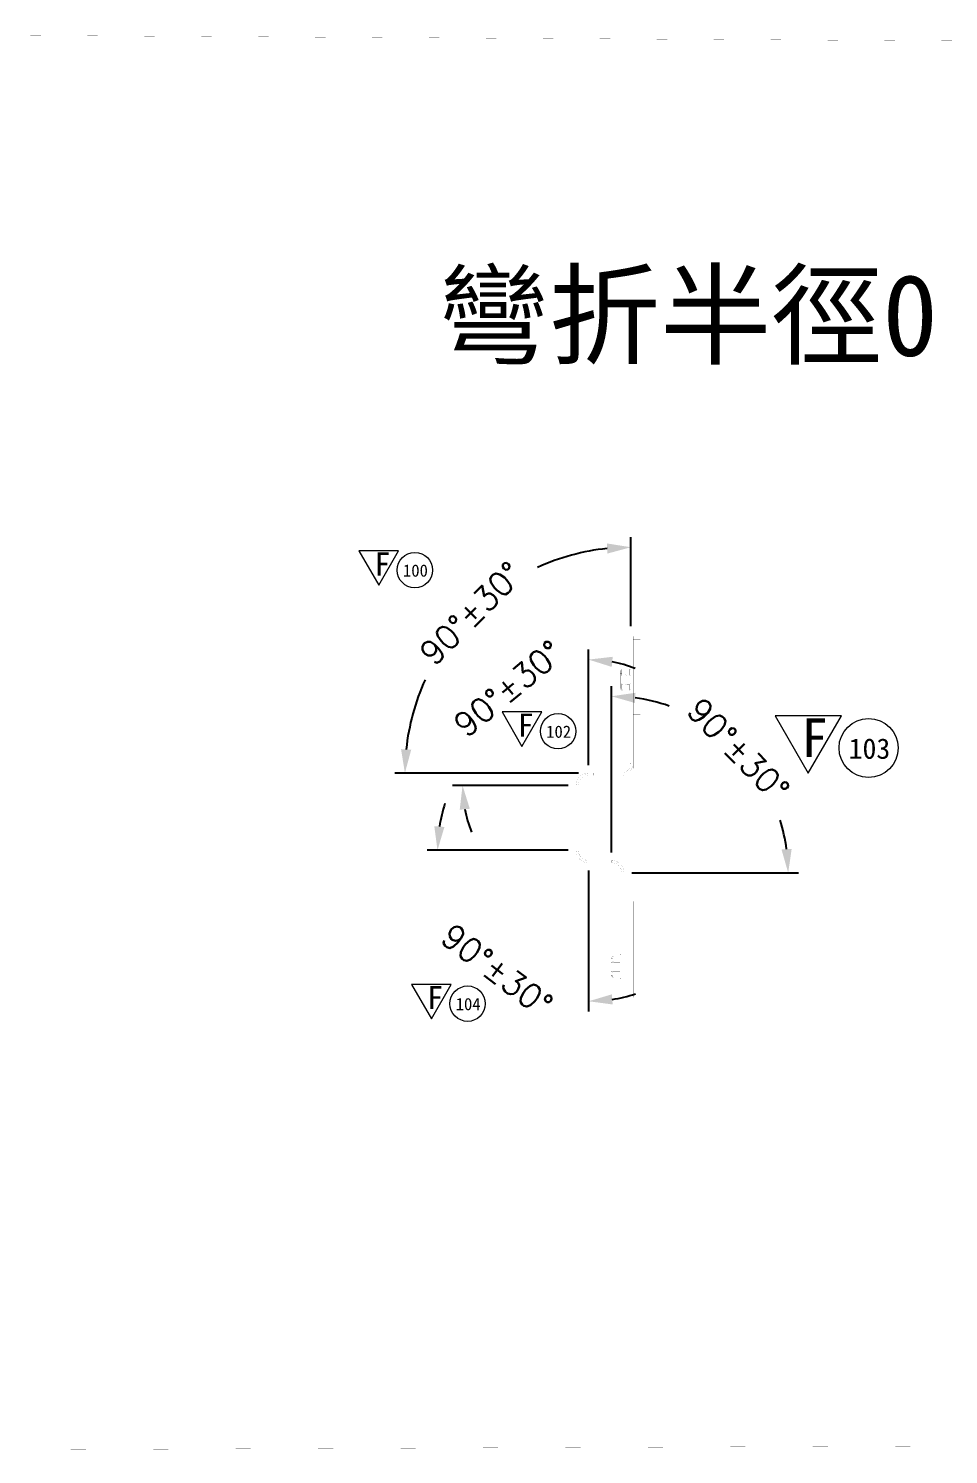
# Model space of a CAD drawing. Header units: millimetres. Extents: x 0 to 379, y 0 to 268.
# Drawn here: x 215.5 to 260.6, y 71.2 to 141.2 of the extents above; entities that cross this region are included whole.
import ezdxf

# ---------------------------------------------------------------- set-up
doc = ezdxf.new("R2010")
doc.units = ezdxf.units.MM
doc.header["$LTSCALE"] = 7.7
doc.header["$PDMODE"] = 3
doc.header["$PDSIZE"] = 8
doc.layers.get('0').update_dxf_attribs({"linetype": 'CONTINUOUS'})
doc.layers.get('Defpoints').update_dxf_attribs({"linetype": 'CONTINUOUS'})
doc.layers.add('備註', color=1, linetype='CONTINUOUS', lineweight=20)
doc.styles.get("Standard").update_dxf_attribs({"font": 'simplex.shx'})
doc.dimstyles.get("Standard").update_dxf_attribs({"dimtxt": 1.166667, "dimasz": 1.166667, "dimexe": 0.5, "dimexo": 0.5, "dimtad": 1, "dimtxsty": 'Standard', "dimcen": 0.09, "dimazin": 2, "dimtp": 0.0001, "dimtm": 0.0001, "dimtfac": 1, "dimtdec": 4, "dimtofl": 0, "dimtmove": 0, "dimatfit": 3, "dimfxl": 1, "dimtolj": 1, "dimarcsym": 0})

# ---------------------------------------------------------------- blocks, each defined once
blk = doc.blocks.new('_FILLED')
at = {"color": 0, "linetype": 'ByBlock'}
blk.add_solid([(0, 0), (-1, 0.214), (-1, -0.214)], dxfattribs=at)
blk = doc.blocks.new('*D6')
at = {"layer": 'Defpoints', "color": 0}
for p in [(245.055, 111.355), (234.331, 107.474), (245.055, 105.143), (242.979, 104.643), (244.555, 104.643)]:
    blk.add_point(p, dxfattribs=at)
at = {"layer": '備註', "color": 0, "lineweight": -2}
for p, q in [((245.055, 111.855), (245.055, 116.234)), ((242.479, 104.643), (233.463, 104.643))]:
    blk.add_line(p, q, dxfattribs=at)
for start, end in [(96.02963, 114.39765), (155.60235, 173.97037)]:
    blk.add_arc((245.055, 104.643), 11.091, start, end, dxfattribs=at)
at = {"layer": '備註', "color": 0, "lineweight": -2, "xscale": 1.1666666667, "yscale": 1.1666666667, "zscale": 1.1666666667}
for p, rotation in [((245.055, 115.734), 3.01481450549998), ((233.963, 104.643), 266.9851854945)]:
    blk.add_blockref('_FILLED', p, dxfattribs=dict(at, rotation=rotation))
at = {"layer": '備註', "color": 0, "insert": (237.212, 112.486), "char_height": 1.16667, "attachment_point": 5, "rotation": 45}
blk.add_mtext('{\\A1;90%%d%%P30%%D}', dxfattribs=at)
blk = doc.blocks.new('*D7')
at = {"layer": 'Defpoints', "color": 0}
for p in [(248.44, 107.254), (244.104, 100.243), (244.104, 99.743), (244.604, 99.743)]:
    blk.add_point(p, dxfattribs=at)
at = {"layer": '備註', "color": 0, "lineweight": -2}
for p, q in [((244.104, 100.743), (244.103, 108.916)), ((245.104, 99.743), (253.277, 99.743))]:
    blk.add_line(p, q, dxfattribs=at)
for start, end in [(70.89827, 82.28725), (7.71275, 17.41196)]:
    blk.add_arc((244.104, 99.743), 8.673, start, end, dxfattribs=at)
at = {"layer": '備註', "color": 0, "lineweight": -2, "xscale": 1.1666666667, "yscale": 1.1666666667, "zscale": 1.1666666667}
for p, rotation in [((244.103, 108.416), 176.143793877215), ((252.777, 99.743), 273.8562061227866)]:
    blk.add_blockref('_FILLED', p, dxfattribs=dict(at, rotation=rotation))
at = {"layer": '備註', "color": 0, "insert": (250.326, 105.784), "char_height": 1.16667, "attachment_point": 5, "rotation": 314.15511}
blk.add_mtext('{\\A1;90%%d%%P30%%D}', dxfattribs=at)
blk = doc.blocks.new('*D9')
at = {"layer": 'Defpoints', "color": 0}
for p in [(237.621, 107.124), (242.979, 104.531), (242.479, 104.031), (242.979, 104.031)]:
    blk.add_point(p, dxfattribs=at)
at = {"layer": '備註', "color": 0, "lineweight": -2}
for p, q in [((242.979, 105.031), (242.979, 110.717)), ((241.979, 104.031), (236.292, 104.031))]:
    blk.add_line(p, q, dxfattribs=at)
for start, end in [(68.35587, 79.17777), (190.82223, 201.64413)]:
    blk.add_arc((242.979, 104.031), 6.186, start, end, dxfattribs=at)
at = {"layer": '備註', "color": 0, "lineweight": -2, "xscale": 1.1666666667, "yscale": 1.1666666667, "zscale": 1.1666666667}
for p, rotation in [((242.979, 110.217), 174.5887160261067), ((236.792, 104.031), 95.41128397389488)]:
    blk.add_blockref('_FILLED', p, dxfattribs=dict(at, rotation=rotation))
at = {"layer": '備註', "color": 0, "insert": (239.034, 108.796), "char_height": 1.16667, "attachment_point": 5, "rotation": 39.61908}
blk.add_mtext('{\\A1;90%%d%%P30%%D}', dxfattribs=at)
blk = doc.blocks.new('*D10')
at = {"layer": 'Defpoints', "color": 0}
for p in [(242.479, 100.855), (242.979, 100.855), (242.979, 100.355), (236.557, 97.147)]:
    blk.add_point(p, dxfattribs=at)
at = {"layer": '備註', "color": 0, "lineweight": -2}
for p, q in [((241.979, 100.855), (235.063, 100.855)), ((242.979, 99.855), (242.979, 92.94))]:
    blk.add_line(p, q, dxfattribs=at)
for start, end in [(161.95212, 170.97589), (279.02411, 288.04788)]:
    blk.add_arc((242.979, 100.855), 7.415, start, end, dxfattribs=at)
at = {"layer": '備註', "color": 0, "lineweight": -2, "xscale": 1.1666666667, "yscale": 1.1666666667, "zscale": 1.1666666667}
for p, rotation in [((235.563, 100.855), 265.4877790732932), ((242.979, 93.44), 184.5122209267084)]:
    blk.add_blockref('_FILLED', p, dxfattribs=dict(at, rotation=rotation))
at = {"layer": '備註', "color": 0, "insert": (238.482, 94.959), "char_height": 1.16667, "attachment_point": 5, "rotation": 322.66958}
blk.add_mtext('{\\A1;90%%d%%P30%%D}', dxfattribs=at)

msp = doc.modelspace()

# ---------------------------------------------------------------- linework, layer by layer
at = {"const_width": 0.003}
for points in [[(157.574, 141.204), (302.705, 140.354)], [(245.055, 105.143), (245.055, 111.355)], [(245.167, 111.355), (245.055, 111.355)], [(245.167, 105.143), (245.167, 111.355)], [(245.167, 110.855), (245.055, 110.855)], [(245.167, 111.205), (245.519, 111.205)], [(245.167, 110.855), (245.519, 110.855)], [(245.519, 107.505), (245.519, 111.205)], [(244.965, 109.866), (244.965, 110.031)], [(245.025, 110.031), (244.965, 110.031)], [(245.025, 109.761), (245.025, 110.031)], [(244.53, 108.821), (244.53, 109.641)], [(244.53, 109.641), (244.61, 109.641)], [(244.61, 109.551), (244.53, 109.551)], [(244.61, 109.521), (244.53, 109.521)], [(244.53, 109.461), (244.61, 109.461)], [(244.53, 109.456), (244.53, 109.453)], [(244.53, 109.453), (244.53, 109.452), (244.53, 109.451), (244.53, 109.449), (244.53, 109.448), (244.53, 109.447), (244.53, 109.445), (244.53, 109.444), (244.53, 109.443), (244.53, 109.441), (244.531, 109.44), (244.531, 109.439), (244.532, 109.438), (244.532, 109.437), (244.533, 109.435), (244.534, 109.434), (244.535, 109.433), (244.536, 109.433), (244.538, 109.432), (244.539, 109.432), (244.541, 109.431), (244.543, 109.431), (244.545, 109.431)], [(244.534, 109.671), (244.534, 109.671), (244.534, 109.672), (244.535, 109.672), (244.536, 109.673), (244.537, 109.674), (244.538, 109.674), (244.539, 109.675), (244.54, 109.675), (244.541, 109.676), (244.542, 109.677), (244.543, 109.677), (244.545, 109.678), (244.546, 109.679), (244.548, 109.68), (244.55, 109.68), (244.552, 109.681), (244.554, 109.682), (244.556, 109.682), (244.559, 109.683), (244.561, 109.683), (244.563, 109.683), (244.566, 109.684), (244.568, 109.684), (244.57, 109.684), (244.573, 109.685), (244.575, 109.685), (244.578, 109.685), (244.58, 109.685), (244.583, 109.685), (244.586, 109.685), (244.589, 109.685), (244.592, 109.685), (244.596, 109.685), (244.6, 109.685), (244.604, 109.685), (244.608, 109.685), (244.61, 109.684)], [(244.736, 109.431), (244.545, 109.431)], [(244.61, 109.711), (244.65, 109.751)], [(244.61, 109.751), (244.61, 109.747)], [(244.61, 109.751), (244.97, 109.751)], [(244.61, 109.461), (244.61, 109.711)], [(244.97, 109.651), (244.61, 109.651)], [(244.61, 109.501), (244.65, 109.461)], [(244.61, 109.45), (244.61, 109.458), (244.61, 109.461)], [(244.614, 109.431), (244.613, 109.431), (244.613, 109.431), (244.613, 109.431), (244.612, 109.431), (244.612, 109.432), (244.612, 109.432), (244.611, 109.433), (244.611, 109.433), (244.611, 109.434), (244.611, 109.435), (244.61, 109.436), (244.61, 109.437), (244.61, 109.438), (244.61, 109.44), (244.61, 109.441), (244.61, 109.443), (244.61, 109.444), (244.61, 109.446), (244.61, 109.448), (244.61, 109.45)], [(244.64, 109.431), (244.64, 109.031)], [(244.65, 109.751), (244.65, 109.431)], [(244.97, 109.461), (244.65, 109.461)], [(244.771, 109.466), (244.771, 109.471)], [(244.792, 109.471), (244.771, 109.471)], [(244.809, 109.468), (244.848, 109.454)], [(244.975, 109.451), (244.865, 109.451)], [(244.975, 109.821), (244.945, 109.791)], [(244.945, 109.761), (244.945, 109.791)], [(245.025, 109.791), (244.945, 109.791)], [(244.95, 109.851), (244.965, 109.866)], [(244.95, 109.851), (244.95, 109.796)], [(244.97, 109.451), (244.97, 109.751)], [(245.01, 109.556), (244.97, 109.556)], [(244.97, 109.506), (245.01, 109.506)], [(244.975, 109.821), (245.025, 109.821)], [(244.975, 109.451), (244.975, 109.011)], [(245.01, 109.437), (245.01, 109.711)], [(245.025, 109.401), (245.025, 109.061)], [(244.545, 109.031), (244.543, 109.031), (244.541, 109.031), (244.539, 109.03), (244.538, 109.03), (244.536, 109.029), (244.535, 109.028), (244.534, 109.027), (244.533, 109.026), (244.532, 109.025), (244.532, 109.024), (244.531, 109.023), (244.531, 109.022), (244.53, 109.02), (244.53, 109.019), (244.53, 109.018), (244.53, 109.016), (244.53, 109.015), (244.53, 109.014), (244.53, 109.012), (244.53, 109.011), (244.53, 109.01), (244.53, 109.008), (244.53, 109.007)], [(244.61, 109.001), (244.53, 109.001)], [(244.53, 108.941), (244.61, 108.941)], [(244.61, 108.911), (244.53, 108.911)], [(244.53, 108.821), (244.61, 108.821)], [(244.534, 108.791), (244.534, 108.791), (244.535, 108.79), (244.535, 108.789)], [(244.535, 108.789), (244.538, 108.787), (244.54, 108.786), (244.543, 108.784), (244.546, 108.783), (244.548, 108.781), (244.55, 108.78), (244.552, 108.779), (244.553, 108.779), (244.555, 108.778), (244.557, 108.777), (244.56, 108.776), (244.563, 108.775), (244.566, 108.774), (244.569, 108.774), (244.573, 108.773), (244.576, 108.772), (244.579, 108.772), (244.582, 108.772), (244.586, 108.771), (244.589, 108.771), (244.594, 108.771), (244.598, 108.772), (244.602, 108.772), (244.607, 108.773), (244.61, 108.773)], [(244.545, 109.031), (244.736, 109.031)], [(244.61, 108.751), (244.61, 109.009), (244.61, 109.011), (244.61, 109.013), (244.61, 109.015), (244.61, 109.017), (244.61, 109.019), (244.61, 109.021), (244.61, 109.022), (244.61, 109.023), (244.61, 109.025), (244.61, 109.026), (244.611, 109.027), (244.611, 109.028), (244.611, 109.028), (244.611, 109.029), (244.612, 109.029), (244.612, 109.03), (244.612, 109.03), (244.613, 109.031), (244.613, 109.031), (244.613, 109.031), (244.614, 109.031)], [(244.61, 108.961), (244.65, 109.001)], [(244.61, 108.811), (244.97, 108.811)], [(244.65, 108.711), (244.61, 108.751)], [(244.61, 108.715), (244.61, 108.711)], [(244.61, 108.711), (244.97, 108.711)], [(244.65, 109.031), (244.65, 108.711)], [(244.97, 109.001), (244.65, 109.001)], [(244.771, 108.996), (244.771, 108.991)], [(244.792, 108.991), (244.771, 108.991)], [(244.848, 109.008), (244.809, 108.994)], [(244.975, 109.011), (244.865, 109.011)], [(244.945, 108.671), (244.945, 108.701)], [(244.945, 108.671), (244.975, 108.641)], [(244.945, 108.671), (245.025, 108.671)], [(244.95, 108.666), (244.95, 108.611)], [(244.965, 108.596), (244.95, 108.611)], [(244.965, 108.596), (244.965, 108.431)], [(244.97, 108.711), (244.97, 109.011)], [(245.01, 108.956), (244.97, 108.956)], [(245.01, 108.906), (244.97, 108.906)], [(245.025, 108.641), (244.975, 108.641)], [(245.01, 108.751), (245.01, 109.025)], [(245.025, 108.431), (245.025, 108.701)], [(245.025, 108.431), (244.965, 108.431)], [(245.167, 107.805), (245.519, 107.805)], [(245.167, 107.505), (245.519, 107.505)], [(245.167, 105.143), (245.055, 105.143)], [(245.167, 105.722), (245.167, 105.143)], [(245.167, 105.143), (245.167, 104.873)], [(242.581, 104.334), (242.577, 104.328), (242.573, 104.323), (242.569, 104.318), (242.566, 104.313), (242.562, 104.307), (242.559, 104.302), (242.555, 104.297), (242.552, 104.291), (242.548, 104.286), (242.545, 104.28)], [(242.623, 104.382), (242.618, 104.377), (242.614, 104.373), (242.609, 104.368), (242.605, 104.363), (242.601, 104.358), (242.597, 104.354), (242.593, 104.349), (242.588, 104.344), (242.584, 104.339), (242.581, 104.334)], [(242.624, 104.384), (242.623, 104.382)], [(242.671, 104.425), (242.666, 104.421), (242.661, 104.417), (242.656, 104.413), (242.652, 104.409), (242.647, 104.405), (242.642, 104.401), (242.638, 104.397), (242.633, 104.392), (242.629, 104.388), (242.624, 104.384)], [(242.673, 104.427), (242.671, 104.425)], [(242.724, 104.461), (242.719, 104.458), (242.714, 104.455), (242.708, 104.452), (242.703, 104.448), (242.698, 104.445), (242.693, 104.441), (242.688, 104.438), (242.683, 104.434), (242.678, 104.431), (242.673, 104.427)], [(242.727, 104.463), (242.724, 104.461)], [(242.782, 104.491), (242.777, 104.488), (242.771, 104.486), (242.765, 104.483), (242.76, 104.48), (242.754, 104.478), (242.749, 104.475), (242.743, 104.472), (242.738, 104.469), (242.732, 104.466), (242.727, 104.463)], [(242.785, 104.492), (242.782, 104.491)], [(242.845, 104.513), (242.839, 104.511), (242.833, 104.509), (242.827, 104.507), (242.821, 104.505), (242.815, 104.503), (242.809, 104.501), (242.802, 104.499), (242.797, 104.497), (242.791, 104.494), (242.785, 104.492)], [(242.815, 104.621), (242.845, 104.513)], [(242.849, 104.514), (242.845, 104.513)], [(242.853, 104.515), (242.849, 104.514)], [(242.856, 104.516), (242.853, 104.515)], [(242.86, 104.517), (242.856, 104.516)], [(242.864, 104.518), (242.86, 104.517)], [(242.868, 104.518), (242.864, 104.518)], [(242.872, 104.519), (242.868, 104.518)], [(242.876, 104.52), (242.872, 104.519)], [(242.88, 104.521), (242.876, 104.52)], [(242.884, 104.522), (242.88, 104.521)], [(242.887, 104.522), (242.884, 104.522)], [(242.891, 104.523), (242.887, 104.522)], [(242.895, 104.524), (242.891, 104.523)], [(242.9, 104.525), (242.895, 104.524)], [(242.906, 104.526), (242.904, 104.525), (242.9, 104.525)], [(242.91, 104.526), (242.906, 104.526)], [(242.914, 104.527), (242.91, 104.526)], [(242.929, 104.528), (242.927, 104.528), (242.925, 104.528), (242.923, 104.528), (242.921, 104.527), (242.918, 104.527), (242.914, 104.527)], [(242.932, 104.529), (242.929, 104.528)], [(242.955, 104.53), (242.953, 104.53), (242.95, 104.53), (242.948, 104.53), (242.946, 104.53), (242.943, 104.53), (242.941, 104.529), (242.939, 104.529), (242.937, 104.529), (242.934, 104.529), (242.932, 104.529)], [(242.976, 104.531), (242.974, 104.531), (242.971, 104.531), (242.969, 104.531), (242.967, 104.531), (242.964, 104.531), (242.962, 104.531), (242.96, 104.53), (242.957, 104.53), (242.955, 104.53)], [(243.558, 104.531), (242.976, 104.531)], [(242.979, 104.531), (242.979, 104.643)], [(242.979, 104.643), (244.555, 104.643)], [(244.555, 104.531), (242.979, 104.531)], [(243.222, 104.643), (243.222, 104.531)], [(244.555, 104.531), (243.975, 104.531)], [(244.555, 104.531), (244.555, 104.643)], [(242.367, 104.031), (242.367, 100.855)], [(242.479, 104.031), (242.367, 104.031)], [(242.483, 104.095), (242.482, 104.088), (242.481, 104.082), (242.481, 104.076), (242.48, 104.069), (242.48, 104.063), (242.479, 104.056), (242.479, 104.05), (242.479, 104.044), (242.479, 104.037), (242.479, 104.031)], [(242.479, 104.031), (242.479, 103.452)], [(242.479, 104.031), (242.479, 100.855)], [(242.495, 104.158), (242.493, 104.152), (242.492, 104.146), (242.491, 104.14), (242.489, 104.134), (242.488, 104.128), (242.487, 104.122), (242.486, 104.116), (242.485, 104.109), (242.484, 104.103), (242.483, 104.097)], [(242.483, 104.097), (242.483, 104.095)], [(242.496, 104.161), (242.495, 104.158)], [(242.515, 104.219), (242.513, 104.214), (242.511, 104.208), (242.509, 104.202), (242.507, 104.196), (242.505, 104.191), (242.503, 104.185), (242.501, 104.179), (242.499, 104.173), (242.497, 104.167), (242.496, 104.161)], [(242.517, 104.222), (242.515, 104.219)], [(242.544, 104.278), (242.541, 104.273), (242.538, 104.267), (242.535, 104.262), (242.532, 104.256), (242.529, 104.251), (242.527, 104.245), (242.524, 104.239), (242.522, 104.234), (242.519, 104.228), (242.517, 104.222)], [(242.545, 104.28), (242.544, 104.278)], [(242.479, 100.855), (242.367, 100.855)], [(242.479, 101.434), (242.479, 100.855)], [(242.479, 100.855), (242.479, 100.848), (242.479, 100.842), (242.479, 100.836), (242.479, 100.829), (242.48, 100.823), (242.48, 100.817), (242.48, 100.81), (242.481, 100.804), (242.482, 100.798), (242.483, 100.791)], [(242.483, 100.791), (242.483, 100.789)], [(242.483, 100.789), (242.484, 100.783), (242.485, 100.777), (242.486, 100.771), (242.487, 100.765), (242.488, 100.759), (242.489, 100.753), (242.49, 100.747), (242.492, 100.741), (242.493, 100.735), (242.495, 100.729)], [(242.495, 100.729), (242.496, 100.726)], [(242.496, 100.726), (242.497, 100.72), (242.499, 100.714), (242.501, 100.708), (242.502, 100.702), (242.504, 100.696), (242.506, 100.691), (242.508, 100.685), (242.51, 100.679), (242.513, 100.673), (242.515, 100.668)], [(242.515, 100.668), (242.516, 100.665)], [(242.516, 100.665), (242.518, 100.659), (242.521, 100.653), (242.523, 100.648), (242.526, 100.642), (242.529, 100.637), (242.531, 100.631), (242.534, 100.626), (242.537, 100.62), (242.54, 100.615), (242.543, 100.609)], [(242.543, 100.609), (242.544, 100.607)], [(242.544, 100.607), (242.547, 100.602), (242.551, 100.596), (242.554, 100.591), (242.557, 100.585), (242.561, 100.58), (242.564, 100.575), (242.568, 100.57), (242.572, 100.564), (242.575, 100.559), (242.579, 100.554)], [(242.579, 100.554), (242.583, 100.549), (242.587, 100.544), (242.591, 100.539), (242.595, 100.534), (242.599, 100.529), (242.603, 100.525), (242.607, 100.52), (242.612, 100.515), (242.616, 100.511), (242.62, 100.506)], [(242.62, 100.506), (242.622, 100.504)], [(242.622, 100.504), (242.627, 100.5), (242.631, 100.495), (242.635, 100.491), (242.64, 100.487), (242.644, 100.483), (242.649, 100.479), (242.654, 100.475), (242.658, 100.471), (242.663, 100.467), (242.668, 100.463)], [(242.668, 100.463), (242.67, 100.461)], [(242.67, 100.461), (242.675, 100.457), (242.68, 100.454), (242.685, 100.45), (242.69, 100.446), (242.695, 100.443), (242.7, 100.44), (242.705, 100.436), (242.71, 100.433), (242.715, 100.43), (242.721, 100.426)], [(242.721, 100.426), (242.723, 100.425)], [(242.723, 100.425), (242.729, 100.422), (242.734, 100.419), (242.74, 100.416), (242.745, 100.413), (242.75, 100.41), (242.756, 100.407), (242.761, 100.404), (242.767, 100.402), (242.773, 100.399), (242.778, 100.397)], [(242.778, 100.397), (242.78, 100.396)], [(242.78, 100.396), (242.786, 100.393), (242.792, 100.391), (242.798, 100.389), (242.804, 100.386), (242.81, 100.384), (242.816, 100.382), (242.822, 100.38), (242.828, 100.378), (242.834, 100.376), (242.84, 100.374)], [(242.84, 100.374), (242.809, 100.267)], [(242.84, 100.374), (242.842, 100.374), (242.846, 100.373)], [(242.846, 100.373), (242.85, 100.372)], [(242.85, 100.372), (242.854, 100.371)], [(242.854, 100.371), (242.858, 100.37)], [(242.858, 100.37), (242.862, 100.369)], [(242.862, 100.369), (242.865, 100.368)], [(242.865, 100.368), (242.869, 100.367)], [(242.869, 100.367), (242.873, 100.366)], [(242.873, 100.366), (242.877, 100.365)], [(242.877, 100.365), (242.881, 100.365)], [(242.881, 100.365), (242.884, 100.364)], [(242.884, 100.364), (242.886, 100.363), (242.89, 100.363)], [(242.89, 100.363), (242.895, 100.362)], [(242.895, 100.362), (242.899, 100.361)], [(242.899, 100.361), (242.903, 100.361)], [(242.903, 100.361), (242.907, 100.36)], [(242.907, 100.36), (242.912, 100.359)], [(242.912, 100.359), (242.914, 100.359), (242.916, 100.359), (242.918, 100.359), (242.921, 100.358), (242.923, 100.358), (242.925, 100.358), (242.927, 100.358)], [(242.927, 100.358), (242.93, 100.357)], [(242.93, 100.357), (242.933, 100.357), (242.935, 100.357), (242.937, 100.357), (242.939, 100.356), (242.941, 100.356), (242.944, 100.356), (242.946, 100.356), (242.948, 100.356), (242.95, 100.356), (242.953, 100.356)], [(242.953, 100.356), (242.955, 100.355), (242.957, 100.355), (242.96, 100.355), (242.962, 100.355), (242.964, 100.355), (242.967, 100.355), (242.969, 100.355), (242.971, 100.355), (242.974, 100.355), (242.976, 100.355), (244.104, 100.355)], [(242.979, 100.355), (242.979, 100.243)], [(242.979, 100.355), (244.104, 100.355)], [(242.979, 100.243), (244.104, 100.243)], [(243.217, 100.355), (243.217, 100.243)], [(244.104, 100.355), (244.104, 100.243)], [(244.716, 99.743), (244.604, 99.743)], [(244.604, 91.631), (244.604, 99.743)], [(244.716, 99.743), (244.716, 99.164)], [(244.716, 99.743), (244.716, 91.631)], [(245.167, 93.636), (245.167, 98.343)], [(244.716, 96.857), (245.068, 96.857)], [(244.716, 96.707), (245.068, 96.707)], [(245.068, 91.781), (245.068, 96.857)], [(244.575, 95.931), (244.515, 95.931)], [(244.515, 95.766), (244.515, 95.931)], [(244.575, 95.661), (244.575, 95.931)], [(244.08, 95.541), (244.16, 95.541)], [(244.08, 94.721), (244.08, 95.541)], [(244.16, 95.451), (244.08, 95.451)], [(244.16, 95.421), (244.08, 95.421)], [(244.08, 95.361), (244.16, 95.361)], [(244.08, 95.356), (244.08, 95.353)], [(244.08, 95.353), (244.08, 95.352), (244.08, 95.351), (244.08, 95.349), (244.08, 95.348), (244.08, 95.347), (244.08, 95.345), (244.08, 95.344), (244.08, 95.343), (244.08, 95.341), (244.081, 95.34), (244.081, 95.339), (244.082, 95.338), (244.082, 95.337), (244.083, 95.335), (244.084, 95.334), (244.085, 95.333), (244.086, 95.333), (244.088, 95.332), (244.089, 95.332), (244.091, 95.331), (244.093, 95.331), (244.095, 95.331)], [(244.084, 95.571), (244.084, 95.571), (244.084, 95.572), (244.085, 95.572), (244.086, 95.573), (244.087, 95.574), (244.088, 95.574), (244.089, 95.575), (244.09, 95.575), (244.091, 95.576), (244.092, 95.577), (244.093, 95.577), (244.095, 95.578), (244.096, 95.579), (244.098, 95.58), (244.1, 95.58), (244.102, 95.581), (244.104, 95.582), (244.106, 95.582), (244.109, 95.583), (244.111, 95.583), (244.113, 95.583), (244.116, 95.584), (244.118, 95.584), (244.12, 95.584), (244.123, 95.585), (244.125, 95.585), (244.128, 95.585), (244.13, 95.585), (244.133, 95.585), (244.136, 95.585), (244.139, 95.585), (244.142, 95.585), (244.146, 95.585), (244.15, 95.585), (244.154, 95.585), (244.158, 95.585), (244.16, 95.584)], [(244.286, 95.331), (244.095, 95.331)], [(244.16, 95.651), (244.52, 95.651)], [(244.16, 95.651), (244.16, 95.647)], [(244.16, 95.611), (244.2, 95.651)], [(244.16, 95.361), (244.16, 95.611)], [(244.52, 95.551), (244.16, 95.551)], [(244.16, 95.401), (244.2, 95.361)], [(244.16, 95.35), (244.16, 95.358), (244.16, 95.361)], [(244.164, 95.331), (244.163, 95.331), (244.163, 95.331), (244.163, 95.331), (244.162, 95.331), (244.162, 95.332), (244.162, 95.332), (244.161, 95.333), (244.161, 95.333), (244.161, 95.334), (244.161, 95.335), (244.16, 95.336), (244.16, 95.337), (244.16, 95.338), (244.16, 95.34), (244.16, 95.341), (244.16, 95.343), (244.16, 95.344), (244.16, 95.346), (244.16, 95.348), (244.16, 95.35)], [(244.19, 95.331), (244.19, 94.931)], [(244.2, 95.651), (244.2, 95.331)], [(244.52, 95.361), (244.2, 95.361)], [(244.342, 95.371), (244.321, 95.371)], [(244.321, 95.366), (244.321, 95.371)], [(244.359, 95.368), (244.398, 95.354)], [(244.525, 95.351), (244.415, 95.351)], [(244.525, 95.721), (244.495, 95.691)], [(244.575, 95.691), (244.495, 95.691)], [(244.495, 95.661), (244.495, 95.691)], [(244.5, 95.751), (244.515, 95.766)], [(244.5, 95.751), (244.5, 95.696)], [(244.52, 95.351), (244.52, 95.651)], [(244.56, 95.456), (244.52, 95.456)], [(244.52, 95.406), (244.56, 95.406)], [(244.525, 95.721), (244.575, 95.721)], [(244.525, 95.351), (244.525, 94.911)], [(244.56, 95.337), (244.56, 95.611)], [(244.575, 95.301), (244.575, 94.961)], [(244.095, 94.931), (244.093, 94.931), (244.091, 94.931), (244.089, 94.93), (244.088, 94.93), (244.086, 94.929), (244.085, 94.928), (244.084, 94.927), (244.083, 94.926), (244.082, 94.925), (244.082, 94.924), (244.081, 94.923), (244.081, 94.922), (244.08, 94.92), (244.08, 94.919), (244.08, 94.918), (244.08, 94.916), (244.08, 94.915), (244.08, 94.914), (244.08, 94.912), (244.08, 94.911), (244.08, 94.91), (244.08, 94.908), (244.08, 94.907)], [(244.16, 94.901), (244.08, 94.901)], [(244.08, 94.841), (244.16, 94.841)], [(244.16, 94.811), (244.08, 94.811)], [(244.08, 94.721), (244.16, 94.721)], [(244.084, 94.691), (244.084, 94.691), (244.085, 94.69), (244.085, 94.689)], [(244.085, 94.689), (244.088, 94.687), (244.09, 94.686), (244.093, 94.684), (244.096, 94.683), (244.098, 94.681), (244.1, 94.68), (244.102, 94.679), (244.103, 94.679), (244.105, 94.678), (244.107, 94.677), (244.11, 94.676), (244.113, 94.675), (244.116, 94.674), (244.119, 94.674), (244.123, 94.673), (244.126, 94.672), (244.129, 94.672), (244.132, 94.672), (244.136, 94.671), (244.139, 94.671), (244.144, 94.671), (244.148, 94.672), (244.152, 94.672), (244.157, 94.673), (244.16, 94.673)], [(244.095, 94.931), (244.286, 94.931)], [(244.16, 94.901), (244.16, 94.909), (244.16, 94.911), (244.16, 94.913), (244.16, 94.915), (244.16, 94.917), (244.16, 94.919), (244.16, 94.921), (244.16, 94.922), (244.16, 94.923), (244.16, 94.925), (244.16, 94.926), (244.161, 94.927), (244.161, 94.928), (244.161, 94.928), (244.161, 94.929), (244.162, 94.929), (244.162, 94.93), (244.162, 94.93), (244.163, 94.931), (244.163, 94.931), (244.163, 94.931), (244.164, 94.931)], [(244.16, 94.651), (244.16, 94.901)], [(244.16, 94.861), (244.2, 94.901)], [(244.16, 94.711), (244.52, 94.711)], [(244.2, 94.611), (244.16, 94.651)], [(244.16, 94.615), (244.16, 94.611)], [(244.16, 94.611), (244.52, 94.611)], [(244.2, 94.931), (244.2, 94.611)], [(244.52, 94.901), (244.2, 94.901)], [(244.321, 94.896), (244.321, 94.891)], [(244.342, 94.891), (244.321, 94.891)], [(244.398, 94.908), (244.359, 94.894)], [(244.525, 94.911), (244.415, 94.911)], [(244.495, 94.571), (244.495, 94.601)], [(244.495, 94.571), (244.575, 94.571)], [(244.495, 94.571), (244.525, 94.541)], [(244.5, 94.566), (244.5, 94.511)], [(244.52, 94.611), (244.52, 94.911)], [(244.56, 94.856), (244.52, 94.856)], [(244.56, 94.806), (244.52, 94.806)], [(244.575, 94.541), (244.525, 94.541)], [(244.56, 94.651), (244.56, 94.925)], [(244.575, 94.331), (244.575, 94.601)], [(244.515, 94.496), (244.5, 94.511)], [(244.515, 94.496), (244.515, 94.331)], [(244.575, 94.331), (244.515, 94.331)], [(244.604, 92.131), (244.716, 92.131), (245.068, 92.131)], [(244.716, 91.781), (245.068, 91.781)], [(244.604, 91.631), (244.716, 91.631)], [(157.857, 71.187), (302.982, 71.774)]]:
    msp.add_lwpolyline(points, dxfattribs=at)
for points in [[(244.64, 109.751, 0.414232), (244.53, 109.641)], [(244.736, 109.431, 0.414264), (244.771, 109.466)], [(244.809, 109.468, 0.087621), (244.792, 109.471)], [(244.848, 109.454, 0.087621), (244.865, 109.451)], [(244.935, 109.751, 0.41438), (244.945, 109.761)], [(244.97, 109.678, 0.301511), (245.025, 109.761)], [(245.025, 109.401, 0.414253), (244.975, 109.451)], [(244.53, 108.821, 0.414232), (244.64, 108.711)], [(244.771, 108.996, 0.414264), (244.736, 109.031)], [(244.792, 108.991, 0.087621), (244.809, 108.994)], [(244.865, 109.011, 0.087621), (244.848, 109.008)], [(244.945, 108.701, 0.41438), (244.935, 108.711)], [(245.025, 108.701, 0.30151), (244.97, 108.784)], [(244.975, 109.011, 0.414253), (245.025, 109.061)], [(244.555, 104.531, 0.414217), (245.167, 105.143)], [(244.555, 104.531, 0.414217), (245.167, 105.143)], [(244.555, 104.643, 0.414217), (245.055, 105.143)], [(242.979, 104.643, 0.414217), (242.367, 104.031)], [(242.979, 104.531, 0.414217), (242.479, 104.031)], [(242.367, 100.855, 0.414217), (242.979, 100.243)], [(242.479, 100.855, 0.414217), (242.979, 100.355)], [(244.716, 99.743, 0.414217), (244.104, 100.355)], [(244.716, 99.743, 0.414217), (244.104, 100.355)], [(244.604, 99.743, 0.414217), (244.104, 100.243)], [(244.19, 95.651, 0.414232), (244.08, 95.541)], [(244.286, 95.331, 0.414264), (244.321, 95.366)], [(244.359, 95.368, 0.087621), (244.342, 95.371)], [(244.398, 95.354, 0.087621), (244.415, 95.351)], [(244.485, 95.651, 0.41438), (244.495, 95.661)], [(244.52, 95.578, 0.301511), (244.575, 95.661)], [(244.575, 95.301, 0.414253), (244.525, 95.351)], [(244.08, 94.721, 0.414232), (244.19, 94.611)], [(244.321, 94.896, 0.414264), (244.286, 94.931)], [(244.342, 94.891, 0.087621), (244.359, 94.894)], [(244.415, 94.911, 0.087621), (244.398, 94.908)], [(244.495, 94.601, 0.41438), (244.485, 94.611)], [(244.575, 94.601, 0.30151), (244.52, 94.684)], [(244.525, 94.911, 0.414253), (244.575, 94.961)]]:
    msp.add_lwpolyline(points, format="xyb", dxfattribs=at)
at = {"layer": '備註'}
for points in [[(232.678, 113.867), (233.654, 115.559), (231.701, 115.559)], [(239.707, 105.955), (240.684, 107.647), (238.73, 107.647)], [(253.763, 104.643), (255.391, 107.463), (252.135, 107.463)], [(235.266, 92.579), (236.242, 94.271), (234.289, 94.271)]]:
    msp.add_lwpolyline(points, close=True, dxfattribs=at)
for centre, radius in [((234.453, 114.61), 0.869), ((241.482, 106.698), 0.869), ((256.722, 105.881), 1.448), ((237.041, 93.322), 0.869)]:
    msp.add_circle(centre, radius, dxfattribs=at)

# ---------------------------------------------------------------- texts
at = {"layer": '備註', "lineweight": 0, "insert": (235.58, 129.133), "char_height": 4, "width": 69.99296, "attachment_point": 1}
msp.add_mtext('{\\fSimSun|b0|i0|c136|p0;彎折半徑0.5mm}', dxfattribs=at)
at = {"layer": '備註'}
for s, insert, char_height, width, attachment_point in [('{\\fSimSun|b0|i0|c136|p0;F}', (232.475, 115.477), 1.13541, 0.58272, 1), ('{\\fSimSun|b0|i0|c136|p0;100}', (234.48, 114.585), 0.6, 1.18538, 5), ('{\\fSimSun|b0|i0|c136|p0;F}', (239.504, 107.565), 1.13541, 0.58272, 1), ('{\\fSimSun|b0|i0|c136|p0;F}', (253.426, 107.326), 1.89235, 0.9712, 1), ('{\\fSimSun|b0|i0|c136|p0;102}', (241.509, 106.673), 0.6, 1.18538, 5), ('{\\fSimSun|b0|i0|c136|p0;103}', (256.766, 105.839), 1, 1.97563, 5), ('{\\fSimSun|b0|i0|c136|p0;F}', (235.063, 94.189), 1.13541, 0.58272, 1), ('{\\fSimSun|b0|i0|c136|p0;104}', (237.068, 93.297), 0.6, 1.18538, 5)]:
    msp.add_mtext(s, dxfattribs=dict(at, insert=insert, char_height=char_height, width=width, attachment_point=attachment_point))

# ---------------------------------------------------------------- dimensions: what is measured, and where the dimension line sits
dim = msp.add_angular_dim_2l(base=(234.331, 107.474), line1=((242.979, 104.643), (244.555, 104.643)), line2=((245.055, 105.143), (245.055, 111.355)), text='{<>%%P30%%D}', dimstyle='Standard', override={"dimtad": 0, "dimzin": 0, "dimtxsty": 'Standard', "dimblk": '_FILLED', "dimcen": 1.26, "dimadec": 0, "dimazin": 0, "dimtp": 0.1001, "dimtm": 0.1001, "dimtzin": 0}, dxfattribs=at)
dim.commit()
dim.dimension.update_dxf_attribs({"geometry": '*D6', "text_midpoint": (237.212, 112.486)})
for base, center, p1, p2, picture, middle in [((237.621, 107.124), (242.979, 104.031), (242.979, 104.531), (242.479, 104.031), '*D9', (239.034, 108.796)), ((248.44, 107.254), (244.104, 99.743), (244.604, 99.743), (244.104, 100.243), '*D7', (250.326, 105.784)), ((236.557, 97.147), (242.979, 100.855), (242.479, 100.855), (242.979, 100.355), '*D10', (238.482, 94.959))]:
    dim = msp.add_angular_dim_3p(base=base, center=center, p1=p1, p2=p2, text='{<>%%P30%%D}', dimstyle='Standard', override={"dimtad": 0, "dimzin": 0, "dimtxsty": 'Standard', "dimblk": '_FILLED', "dimcen": 1.26, "dimadec": 0, "dimazin": 0, "dimtp": 0.1001, "dimtm": 0.1001, "dimtzin": 0}, dxfattribs=at)
    dim.commit()
    dim.dimension.update_dxf_attribs({"geometry": picture, "text_midpoint": middle, "dimtype": 165})

doc.saveas('drawing.dxf')
